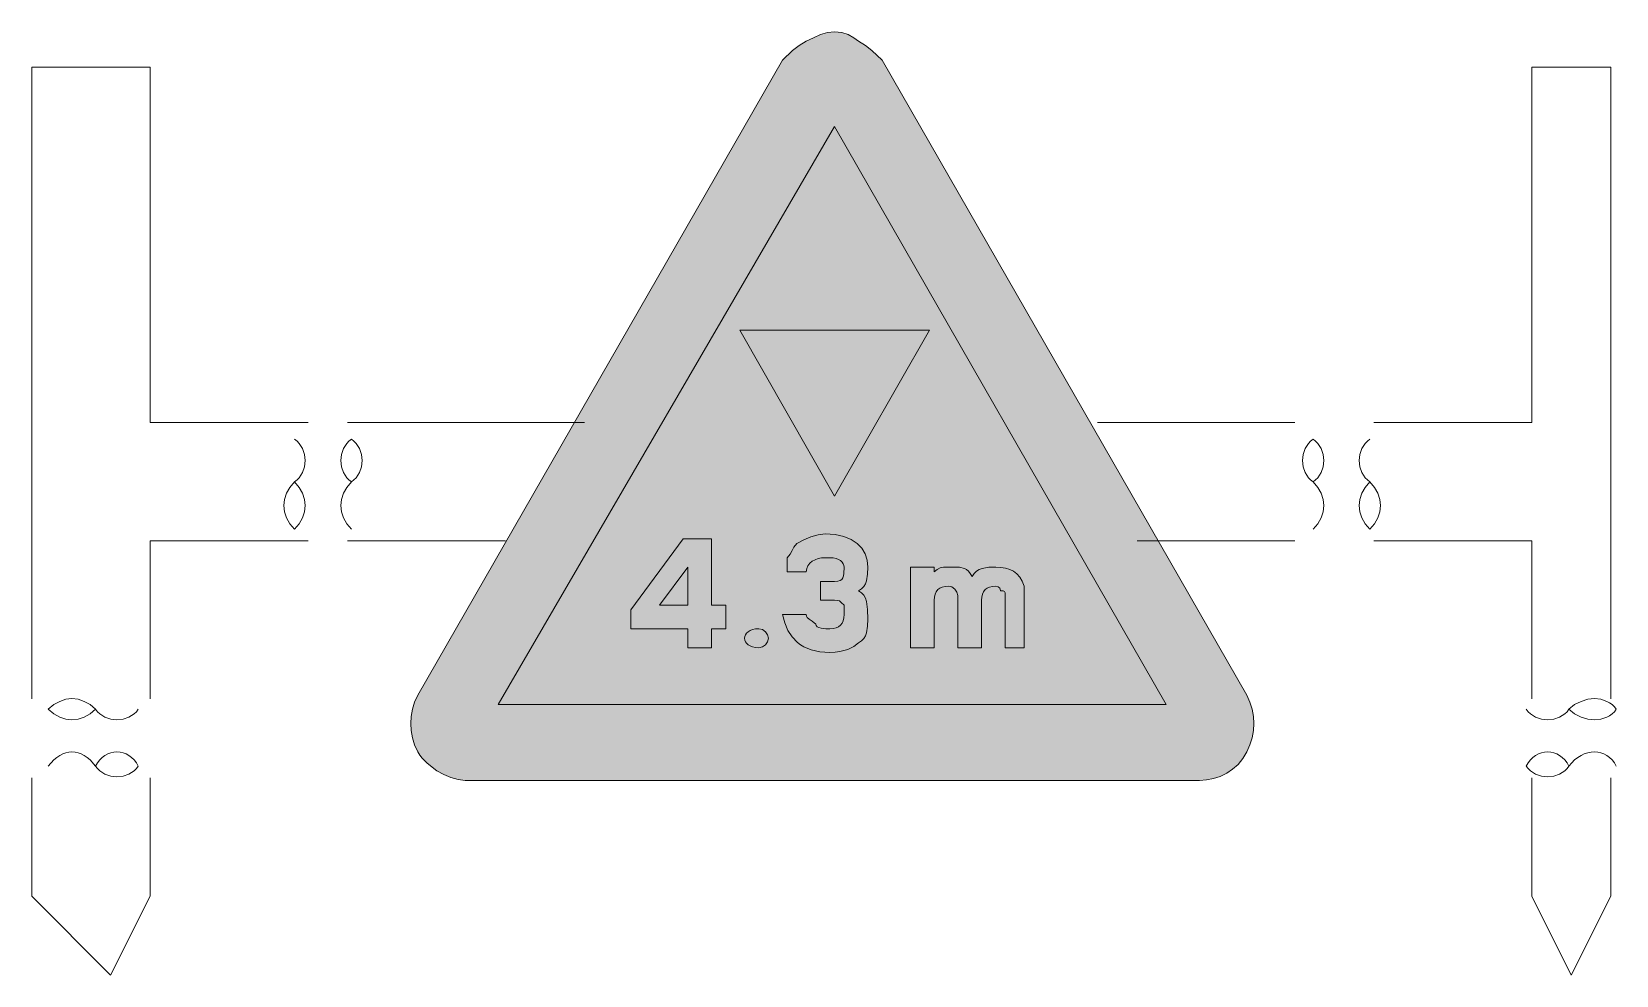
# Model space of a CAD drawing. Header units: metres. Extents: x 81 to 482, y 14 to 253.
import ezdxf

# ---------------------------------------------------------------- set-up
doc = ezdxf.new("R2010")
doc.units = ezdxf.units.M
for name, color, linetype, true_color in [('FILL_BLACK_000000', 7, 'Continuous', 0x000000), ('FILL_RED_FF0000', 7, 'Continuous', 0xff0000), ('FILL_WHITE_FFFFFF', 7, 'Continuous', 0xffffff), ('STROKE_BLACK_000000', 7, 'Continuous', 0x000000)]:
    doc.layers.add(name, color=color, linetype=linetype, true_color=true_color)

msp = doc.modelspace()

# ---------------------------------------------------------------- hatches: boundary and pattern name
at = {"layer": 'FILL_BLACK_000000', "true_color": 0x000000}
h = msp.add_hatch(color=7, dxfattribs=at)
h.dxf.hatch_style = 1
h.paths.add_polyline_path([(308.01, 177.04), (284.01, 135.04), (260.01, 177.04), (308.01, 177.04)])
h = msp.add_hatch(color=7, dxfattribs=at)
h.dxf.hatch_style = 1
h.paths.add_polyline_path([(280.28, 95.61), (278.07, 96.1), (276.17, 96.9), (275.33, 97.41), (274.56, 97.99), (273.24, 99.37), (272.18, 101.01), (271.37, 102.9), (270.81, 105.04), (276.81, 105.04), (276.86, 104.64), (277.02, 104.33), (277.56, 103.84), (278.33, 103.35), (279.21, 102.64), (279.32, 102.24), (279.6, 101.95), (280.03, 101.73), (280.56, 101.59), (281.74, 101.46), (282.81, 101.44), (283.65, 101.5), (284.38, 101.66), (285, 101.95), (285.51, 102.34), (285.9, 102.85), (286.18, 103.46), (286.35, 104.2), (286.41, 105.04), (286.41, 107.44), (285.7, 108.13), (285.21, 108.49), (284.72, 108.62), (284.01, 108.64), (280.41, 108.64), (280.41, 113.44), (284.01, 113.44), (284.8, 113.5), (285.4, 113.66), (285.82, 113.95), (286.11, 114.34), (286.28, 114.85), (286.37, 115.46), (286.41, 117.04), (286.35, 117.49), (286.18, 117.92), (285.9, 118.33), (285.51, 118.69), (285, 119), (284.38, 119.23), (283.65, 119.39), (282.81, 119.44), (281.61, 119.44), (280.71, 119.38), (279.85, 119.21), (279.04, 118.93), (278.31, 118.54), (277.7, 118.03), (277.22, 117.41), (276.92, 116.68), (276.81, 115.84), (272.01, 115.84), (272.01, 119.44), (272.72, 120.34), (273.21, 121.24), (273.7, 122.14), (274.41, 123.04), (276.21, 123.92), (278.01, 124.69), (279.81, 125.23), (281.61, 125.44), (284.14, 125.28), (286.33, 124.8), (288.19, 124.05), (289.71, 123.04), (290.89, 121.81), (291.73, 120.38), (292.24, 118.78), (292.41, 117.04), (292.37, 115.26), (292.11, 113.59), (291.82, 112.83), (291.4, 112.15), (290.8, 111.54), (290.01, 111.04), (290.8, 110.53), (291.4, 109.91), (291.82, 109.18), (292.11, 108.34), (292.37, 106.31), (292.41, 103.84), (292.37, 102.06), (292.11, 100.39), (291.82, 99.63), (291.4, 98.95), (290.8, 98.34), (290.01, 97.84), (288.88, 96.96), (287.31, 96.19), (285.28, 95.65), (284.1, 95.49), (282.81, 95.44), (280.28, 95.61)])
h = msp.add_hatch(color=7, dxfattribs=at)
h.dxf.hatch_style = 1
h.paths.add_polyline_path([(256.41, 101.44), (252.81, 101.44), (252.81, 96.64), (246.81, 96.64), (246.81, 101.44), (232.41, 101.44), (232.41, 106.24), (245.61, 124.24), (252.81, 124.24), (252.81, 107.44), (256.41, 107.44), (256.41, 101.44)])
h.paths.add_polyline_path([(246.81, 107.44), (246.81, 117.04), (239.61, 107.44), (246.81, 107.44)], flags=16)
h = msp.add_hatch(color=7, dxfattribs=at)
h.dxf.hatch_style = 1
h.paths.add_polyline_path([(323.97, 112.18), (323.23, 112.01), (322.62, 111.73), (322.11, 111.34), (321.72, 110.83), (321.43, 110.21), (321.27, 109.48), (321.21, 108.64), (321.21, 96.64), (315.21, 96.64), (315.21, 109.84), (315, 110.72), (314.46, 111.49), (313.69, 112.03), (312.81, 112.24), (311.97, 112.18), (311.23, 112.01), (310.62, 111.73), (310.11, 111.34), (309.72, 110.83), (309.44, 110.21), (309.27, 109.48), (309.21, 108.64), (309.21, 96.64), (303.21, 96.64), (303.21, 117.04), (309.21, 117.04), (309.21, 115.84), (309.96, 116.44), (310.73, 116.85), (311.61, 117.04), (314.01, 117.04), (315.6, 117), (316.86, 116.74), (317.4, 116.45), (317.89, 116.03), (318.36, 115.43), (318.81, 114.64), (319.31, 115.43), (319.92, 116.03), (320.6, 116.45), (321.36, 116.74), (323.03, 117), (324.81, 117.04), (326.1, 116.98), (327.28, 116.8), (328.35, 116.47), (329.31, 115.99), (330.15, 115.34), (330.88, 114.51), (331.5, 113.48), (332.01, 112.24), (332.01, 111.04), (332.01, 96.64), (327.21, 96.64), (327.21, 109.84), (327.19, 110.53), (327.06, 110.89), (326.7, 111.02), (326.01, 111.04), (325.96, 111.44), (325.82, 111.73), (325.41, 112.09), (324.81, 112.24), (323.97, 112.18)])
h = msp.add_hatch(color=7, dxfattribs=at)
h.dxf.hatch_style = 1
h.paths.add_polyline_path([(267, 98.16), (266.46, 97.39), (265.69, 96.85), (264.81, 96.64), (263.97, 96.69), (263.23, 96.85), (262.62, 97.08), (262.11, 97.39), (261.72, 97.75), (261.43, 98.16), (261.27, 98.59), (261.21, 99.04), (261.27, 99.49), (261.43, 99.92), (261.72, 100.33), (262.11, 100.69), (262.62, 101), (263.23, 101.23), (263.97, 101.39), (264.81, 101.44), (265.69, 101.23), (266.46, 100.69), (267, 99.92), (267.21, 99.04), (267, 98.16)])
at = {"layer": 'FILL_RED_FF0000', "true_color": 0xff0000}
h = msp.add_hatch(color=7, dxfattribs=at)
h.dxf.hatch_style = 1
h.paths.add_polyline_path([(389.2, 82.84), (389.76, 81.04), (390.1, 79.24), (390.21, 77.44), (390.1, 75.64), (389.76, 73.84), (389.2, 72.04), (388.41, 70.24), (387.4, 68.55), (386.2, 67.09), (384.82, 65.85), (383.31, 64.84), (381.68, 64.05), (379.97, 63.49), (378.21, 63.15), (376.41, 63.04), (190.41, 63.04), (188.61, 63.25), (186.81, 63.79), (185.01, 64.56), (183.21, 65.44), (180.81, 67.39), (179.5, 68.65), (178.91, 69.39), (178.41, 70.24), (177.62, 72.04), (177.06, 73.84), (176.72, 75.64), (176.61, 77.44), (176.72, 79.24), (177.06, 81.04), (177.62, 82.84), (178.41, 84.64), (270.81, 245.44), (273.36, 247.84), (275.03, 249.15), (276.81, 250.24), (278.61, 251.12), (280.41, 251.89), (282.21, 252.43), (284.01, 252.64), (285.79, 252.43), (287.46, 251.89), (288.9, 251.12), (290.01, 250.24), (291.79, 249.15), (293.46, 247.84), (296.01, 245.44), (388.41, 84.64), (389.2, 82.84)])
at = {"layer": 'FILL_WHITE_FFFFFF', "true_color": 0xffffff}
h = msp.add_hatch(color=7, dxfattribs=at)
h.dxf.hatch_style = 1
h.paths.add_polyline_path([(198.81, 82.24), (284.01, 228.64), (368.01, 82.24), (198.81, 82.24)])

# ---------------------------------------------------------------- linework, layer by layer
at = {"layer": 'FILL_BLACK_000000', "lineweight": 0, "true_color": 0x000000}
for points in [[(308.01, 177.04), (284.01, 135.04), (260.01, 177.04)], [(280.28, 95.61), (278.07, 96.1), (276.17, 96.9), (275.33, 97.41), (274.56, 97.99), (273.24, 99.37), (272.18, 101.01), (271.37, 102.9), (270.81, 105.04), (276.81, 105.04), (276.86, 104.64), (277.02, 104.33), (277.56, 103.84), (278.33, 103.35), (279.21, 102.64), (279.32, 102.24), (279.6, 101.95), (280.03, 101.73), (280.56, 101.59), (281.74, 101.46), (282.81, 101.44), (283.65, 101.5), (284.38, 101.66), (285, 101.95), (285.51, 102.34), (285.9, 102.85), (286.18, 103.46), (286.35, 104.2), (286.41, 105.04), (286.41, 107.44), (285.7, 108.13), (285.21, 108.49), (284.72, 108.62), (284.01, 108.64), (280.41, 108.64), (280.41, 113.44), (284.01, 113.44), (284.8, 113.5), (285.4, 113.66), (285.82, 113.95), (286.11, 114.34), (286.28, 114.85), (286.37, 115.46), (286.41, 117.04), (286.35, 117.49), (286.18, 117.92), (285.9, 118.33), (285.51, 118.69), (285, 119), (284.38, 119.23), (283.65, 119.39), (282.81, 119.44), (281.61, 119.44), (280.71, 119.38), (279.85, 119.21), (279.04, 118.93), (278.31, 118.54), (277.7, 118.03), (277.22, 117.41), (276.92, 116.68), (276.81, 115.84), (272.01, 115.84), (272.01, 119.44), (272.72, 120.34), (273.21, 121.24), (273.7, 122.14), (274.41, 123.04), (276.21, 123.92), (278.01, 124.69), (279.81, 125.23), (281.61, 125.44), (284.14, 125.28), (286.33, 124.8), (288.19, 124.05), (289.71, 123.04), (290.89, 121.81), (291.73, 120.38), (292.24, 118.78), (292.41, 117.04), (292.37, 115.26), (292.11, 113.59), (291.82, 112.83), (291.4, 112.15), (290.8, 111.54), (290.01, 111.04), (290.8, 110.53), (291.4, 109.91), (291.82, 109.18), (292.11, 108.34), (292.37, 106.31), (292.41, 103.84), (292.37, 102.06), (292.11, 100.39), (291.82, 99.63), (291.4, 98.95), (290.8, 98.34), (290.01, 97.84), (288.88, 96.96), (287.31, 96.19), (285.28, 95.65), (284.1, 95.49), (282.81, 95.44)], [(256.41, 101.44), (252.81, 101.44), (252.81, 96.64), (246.81, 96.64), (246.81, 101.44), (232.41, 101.44), (232.41, 106.24), (245.61, 124.24), (252.81, 124.24), (252.81, 107.44), (256.41, 107.44)], [(246.81, 107.44), (246.81, 117.04), (239.61, 107.44)], [(323.97, 112.18), (323.23, 112.01), (322.62, 111.73), (322.11, 111.34), (321.72, 110.83), (321.43, 110.21), (321.27, 109.48), (321.21, 108.64), (321.21, 96.64), (315.21, 96.64), (315.21, 109.84), (315, 110.72), (314.46, 111.49), (313.69, 112.03), (312.81, 112.24), (311.97, 112.18), (311.23, 112.01), (310.62, 111.73), (310.11, 111.34), (309.72, 110.83), (309.44, 110.21), (309.27, 109.48), (309.21, 108.64), (309.21, 96.64), (303.21, 96.64), (303.21, 117.04), (309.21, 117.04), (309.21, 115.84), (309.96, 116.44), (310.73, 116.85), (311.61, 117.04), (314.01, 117.04), (315.6, 117), (316.86, 116.74), (317.4, 116.45), (317.89, 116.03), (318.36, 115.43), (318.81, 114.64), (319.31, 115.43), (319.92, 116.03), (320.6, 116.45), (321.36, 116.74), (323.03, 117), (324.81, 117.04), (326.1, 116.98), (327.28, 116.8), (328.35, 116.47), (329.31, 115.99), (330.15, 115.34), (330.88, 114.51), (331.5, 113.48), (332.01, 112.24), (332.01, 111.04), (332.01, 96.64), (327.21, 96.64), (327.21, 109.84), (327.19, 110.53), (327.06, 110.89), (326.7, 111.02), (326.01, 111.04), (325.96, 111.44), (325.82, 111.73), (325.41, 112.09), (324.81, 112.24)], [(267, 98.16), (266.46, 97.39), (265.69, 96.85), (264.81, 96.64), (263.97, 96.69), (263.23, 96.85), (262.62, 97.08), (262.11, 97.39), (261.72, 97.75), (261.43, 98.16), (261.27, 98.59), (261.21, 99.04), (261.27, 99.49), (261.43, 99.92), (261.72, 100.33), (262.11, 100.69), (262.62, 101), (263.23, 101.23), (263.97, 101.39), (264.81, 101.44), (265.69, 101.23), (266.46, 100.69), (267, 99.92), (267.21, 99.04)]]:
    msp.add_lwpolyline(points, close=True, dxfattribs=at)
at = {"layer": 'FILL_RED_FF0000', "lineweight": 0, "true_color": 0xff0000}
msp.add_lwpolyline([(389.2, 82.84), (389.76, 81.04), (390.1, 79.24), (390.21, 77.44), (390.1, 75.64), (389.76, 73.84), (389.2, 72.04), (388.41, 70.24), (387.4, 68.55), (386.2, 67.09), (384.82, 65.85), (383.31, 64.84), (381.68, 64.05), (379.97, 63.49), (378.21, 63.15), (376.41, 63.04), (190.41, 63.04), (188.61, 63.25), (186.81, 63.79), (185.01, 64.56), (183.21, 65.44), (180.81, 67.39), (179.5, 68.65), (178.91, 69.39), (178.41, 70.24), (177.62, 72.04), (177.06, 73.84), (176.72, 75.64), (176.61, 77.44), (176.72, 79.24), (177.06, 81.04), (177.62, 82.84), (178.41, 84.64), (270.81, 245.44), (273.36, 247.84), (275.03, 249.15), (276.81, 250.24), (278.61, 251.12), (280.41, 251.89), (282.21, 252.43), (284.01, 252.64), (285.79, 252.43), (287.46, 251.89), (288.9, 251.12), (290.01, 250.24), (291.79, 249.15), (293.46, 247.84), (296.01, 245.44), (388.41, 84.64)], close=True, dxfattribs=at)
at = {"layer": 'FILL_WHITE_FFFFFF', "lineweight": 0, "true_color": 0xff0000}
msp.add_lwpolyline([(198.81, 82.24), (284.01, 228.64), (368.01, 82.24)], close=True, dxfattribs=at)
at = {"layer": 'STROKE_BLACK_000000', "lineweight": 0, "true_color": 0x000000}
for points in [[(80.61, 243.68), (110.61, 243.68)], [(80.61, 83.68), (80.61, 243.68)], [(110.61, 153.68), (110.61, 243.68)], [(480.61, 243.68), (460.61, 243.68)], [(460.61, 153.68), (460.61, 243.68)], [(480.61, 83.68), (480.61, 243.68)], [(110.61, 153.68), (150.61, 153.68)], [(160.61, 153.68), (220.61, 153.68)], [(400.61, 153.68), (350.61, 153.68)], [(460.61, 153.68), (420.61, 153.68)], [(147.21, 138.64), (147.84, 139.13), (148.39, 139.69), (149.23, 141), (149.74, 142.48), (149.91, 144.04), (149.74, 145.6), (149.23, 147.08), (148.39, 148.39), (147.84, 148.95), (147.21, 149.44)], [(161.61, 138.64), (160.98, 139.13), (160.43, 139.69), (159.58, 141), (159.08, 142.48), (158.91, 144.04), (159.08, 145.6), (159.58, 147.08), (160.43, 148.39), (160.98, 148.95), (161.61, 149.44)], [(161.61, 138.64), (162.24, 139.13), (162.79, 139.69), (163.63, 141), (164.14, 142.48), (164.31, 144.04), (164.14, 145.6), (163.63, 147.08), (162.79, 148.39), (162.24, 148.95), (161.61, 149.44)], [(405.21, 138.64), (404.58, 139.13), (404.03, 139.69), (403.18, 141), (402.68, 142.48), (402.51, 144.04), (402.68, 145.6), (403.18, 147.08), (404.03, 148.39), (404.58, 148.95), (405.21, 149.44)], [(405.21, 138.64), (405.84, 139.13), (406.39, 139.69), (407.23, 141), (407.74, 142.48), (407.91, 144.04), (407.74, 145.6), (407.23, 147.08), (406.39, 148.39), (405.84, 148.95), (405.21, 149.44)], [(419.61, 138.64), (418.98, 139.13), (418.43, 139.69), (417.58, 141), (417.08, 142.48), (416.91, 144.04), (417.08, 145.6), (417.58, 147.08), (418.43, 148.39), (418.98, 148.95), (419.61, 149.44)], [(147.21, 126.64), (146.03, 128.04), (145.18, 129.53), (144.68, 131.07), (144.51, 132.64), (144.68, 134.21), (145.18, 135.75), (146.03, 137.24), (147.21, 138.64)], [(147.21, 126.64), (148.39, 128.04), (149.23, 129.53), (149.74, 131.07), (149.91, 132.64), (149.74, 134.21), (149.23, 135.75), (148.39, 137.24), (147.21, 138.64)], [(161.61, 126.64), (160.43, 128.04), (159.58, 129.53), (159.08, 131.07), (158.91, 132.64), (159.08, 134.21), (159.58, 135.75), (160.43, 137.24), (161.61, 138.64)], [(405.21, 126.64), (406.39, 128.04), (407.23, 129.53), (407.74, 131.07), (407.91, 132.64), (407.74, 134.21), (407.23, 135.75), (406.39, 137.24), (405.21, 138.64)], [(419.61, 126.64), (418.43, 128.04), (417.58, 129.53), (417.08, 131.07), (416.91, 132.64), (417.08, 134.21), (417.58, 135.75), (418.43, 137.24), (419.61, 138.64)], [(419.61, 126.64), (420.79, 128.04), (421.63, 129.53), (422.14, 131.07), (422.31, 132.64), (422.14, 134.21), (421.63, 135.75), (420.79, 137.24), (419.61, 138.64)], [(110.61, 123.68), (150.61, 123.68)], [(110.61, 83.68), (110.61, 123.68)], [(160.61, 123.68), (200.61, 123.68)], [(400.61, 123.68), (360.61, 123.68)], [(460.61, 123.68), (420.61, 123.68)], [(460.61, 83.68), (460.61, 123.68)], [(84.81, 81.04), (86.21, 82.22), (87.7, 83.06), (89.24, 83.57), (90.81, 83.74), (92.38, 83.57), (93.92, 83.06), (95.41, 82.22), (96.81, 81.04)], [(84.81, 81.04), (86.21, 79.86), (87.7, 79.01), (89.24, 78.51), (90.81, 78.34), (92.38, 78.51), (93.92, 79.01), (95.41, 79.86), (96.81, 81.04)], [(96.81, 81.04), (97.3, 80.41), (97.86, 79.86), (99.17, 79.01), (100.65, 78.51), (102.21, 78.34), (103.77, 78.51), (105.25, 79.01), (106.56, 79.86), (107.12, 80.41), (107.61, 81.04)], [(470.01, 81.04), (469.52, 80.41), (468.96, 79.86), (467.65, 79.01), (466.17, 78.51), (464.61, 78.34), (463.05, 78.51), (461.57, 79.01), (460.26, 79.86), (459.7, 80.41), (459.21, 81.04)], [(482.01, 81.04), (481.52, 81.67), (480.95, 82.22), (480.32, 82.69), (479.63, 83.06), (478.11, 83.57), (476.46, 83.74), (474.76, 83.57), (473.07, 83.06), (471.46, 82.22), (470.01, 81.04)], [(482.01, 81.04), (481.52, 80.41), (480.95, 79.86), (480.32, 79.39), (479.63, 79.01), (478.11, 78.51), (476.46, 78.34), (474.76, 78.51), (473.07, 79.01), (471.46, 79.86), (470.01, 81.04)], [(84.81, 66.64), (86.21, 68.21), (86.95, 68.83), (87.7, 69.34), (88.46, 69.73), (89.24, 70.01), (90.02, 70.18), (90.81, 70.24), (91.6, 70.18), (92.38, 70.01), (93.16, 69.73), (93.92, 69.34), (94.67, 68.83), (95.41, 68.21), (96.81, 66.64)], [(96.81, 66.64), (97.3, 67.48), (97.86, 68.21), (98.49, 68.83), (99.17, 69.34), (99.89, 69.73), (100.65, 70.01), (101.42, 70.18), (102.21, 70.24), (103, 70.18), (103.77, 70.01), (104.53, 69.73), (105.25, 69.34), (105.93, 68.83), (106.56, 68.21), (107.12, 67.48), (107.61, 66.64)], [(470.01, 66.64), (469.52, 67.48), (468.96, 68.21), (468.33, 68.83), (467.65, 69.34), (466.93, 69.73), (466.17, 70.01), (465.4, 70.18), (464.61, 70.24), (463.82, 70.18), (463.05, 70.01), (462.29, 69.73), (461.57, 69.34), (460.89, 68.83), (460.26, 68.21), (459.7, 67.48), (459.21, 66.64)], [(482.01, 66.64), (481.52, 67.48), (480.95, 68.21), (480.32, 68.83), (479.63, 69.34), (478.89, 69.73), (478.11, 70.01), (477.3, 70.18), (476.46, 70.24), (475.61, 70.18), (474.76, 70.01), (473.91, 69.73), (473.07, 69.34), (472.25, 68.83), (471.46, 68.21), (470.71, 67.48), (470.01, 66.64)], [(96.81, 66.64), (97.3, 66.01), (97.86, 65.46), (99.17, 64.61), (100.65, 64.11), (102.21, 63.94), (103.77, 64.11), (105.25, 64.61), (106.56, 65.46), (107.12, 66.01), (107.61, 66.64)], [(470.01, 66.64), (469.52, 66.01), (468.96, 65.46), (467.65, 64.61), (466.17, 64.11), (464.61, 63.94), (463.05, 64.11), (461.57, 64.61), (460.26, 65.46), (459.7, 66.01), (459.21, 66.64)], [(80.61, 33.68), (80.61, 63.68)], [(110.61, 33.68), (110.61, 63.68)], [(460.61, 33.68), (460.61, 63.68)], [(480.61, 33.68), (480.61, 63.68)], [(80.61, 33.68), (100.61, 13.68)], [(110.61, 33.68), (100.61, 13.68)], [(460.61, 33.68), (470.61, 13.68)], [(480.61, 33.68), (470.61, 13.68)]]:
    msp.add_lwpolyline(points, dxfattribs=at)

doc.saveas('drawing.dxf')
